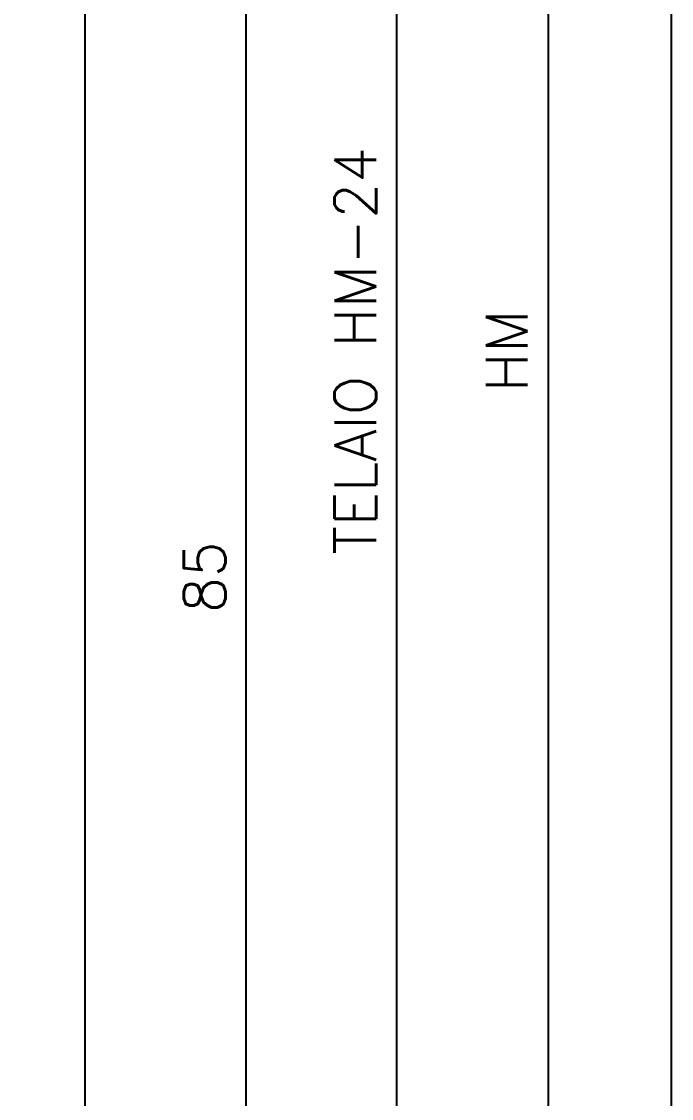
# Model space of a CAD drawing. Extents: x 0 to 4131, y -1600 to 527.
# Drawn here: x 638.8 to 670, y -1142.6 to -1090.9 of the extents above; entities that cross this region are included whole.
import ezdxf

# ---------------------------------------------------------------- set-up
doc = ezdxf.new("R2010")
doc.units = 0
doc.header["$LTSCALE"] = 7.5
doc.header["$MEASUREMENT"] = 0
doc.layers.get('0').update_dxf_attribs({"linetype": 'CONTINUOUS'})
doc.layers.get('DEFPOINTS').update_dxf_attribs({"linetype": 'CONTINUOUS'})
for name, color, linetype in [('FINE', 7, 'CONTINUOUS'), ('MARCHIO', 7, 'CONTINUOUS'), ('QUOTE', 254, 'CONTINUOUS')]:
    doc.layers.add(name, color=color, linetype=linetype)
doc.styles.get("Standard").update_dxf_attribs({"font": 'romans.shx'})
doc.dimstyles.new('FRECCIA_1-1', dxfattribs={"dimtxt": 2, "dimasz": 2.5, "dimexe": 1.5, "dimexo": 1.5, "dimgap": 1, "dimtad": 3, "dimdsep": 46, "dimtxsty": 'Standard', "dimcen": 0, "dimclrt": 2, "dimaunit": 1, "dimadec": 0, "dimazin": 0, "dimtfac": 0.7, "dimtmove": 0, "dimatfit": 3, "dimfxl": 1, "dimtolj": 2, "dimarcsym": 0})
doc.dimstyles.new('SCALA_1-1$0', dxfattribs={"dimtxt": 2, "dimasz": 1, "dimexe": 1.5, "dimexo": 1.5, "dimgap": 1, "dimtad": 3, "dimdsep": 46, "dimtxsty": 'Standard', "dimblk1": 'PUNTO', "dimblk2": 'PUNTO', "dimsah": 1, "dimcen": 0.09, "dimclrt": 2, "dimadec": 0, "dimazin": 0, "dimtfac": 0.7, "dimtmove": 0, "dimatfit": 3, "dimldrblk": 'PUNTO', "dimfxl": 1, "dimtolj": 2, "dimarcsym": 0})

# ---------------------------------------------------------------- blocks, each defined once
blk = doc.blocks.new('PUNTO')
blk.add_line((-1, 0), (1, 0))
at = {"const_width": 0.35}
blk.add_lwpolyline([(-0.1750000000000114, 0, 1), (0.1750000000000114, 0, 1)], format="xyb", close=True, dxfattribs=at)
blk = doc.blocks.new('*D489')
at = {"layer": 'DEFPOINTS', "color": 0, "transparency": 16777216}
for p in [(641.847068711562, -1075.016632784633), (649.580771647617, -1075.016632784633), (641.8470687115619, -1160.054636808116)]:
    blk.add_point(p, dxfattribs=at)
at = {"layer": 'QUOTE', "color": 0, "lineweight": -2, "transparency": 16777216}
for p, q in [((643.347068711562, -1075.016632784633), (651.080771647617, -1075.016632784633)), ((649.580771647617, -1159.054636808116), (649.580771647617, -1076.016632784633)), ((643.3470687115619, -1160.054636808116), (651.080771647617, -1160.054636808116))]:
    blk.add_line(p, q, dxfattribs=at)
for p, rotation in [((649.580771647617, -1075.016632784633), 90), ((649.580771647617, -1160.054636808116), 270)]:
    blk.add_blockref('PUNTO', p, dxfattribs=dict(at, rotation=rotation))
at = {"layer": 'QUOTE', "color": 2, "transparency": 16777216, "insert": (647.5807716476165, -1117.535634796374), "char_height": 2, "attachment_point": 5, "rotation": 90}
blk.add_mtext('\\A2;85', dxfattribs=at)
blk = doc.blocks.new('*D497')
at = {"layer": 'DEFPOINTS', "color": 0, "transparency": 16777216}
for p in [(645.1345676514773, -1043.775181573203), (664.0891889623015, -1043.775181573203), (643.3470687115619, -1172.090153354739)]:
    blk.add_point(p, dxfattribs=at)
at = {"layer": 'QUOTE', "color": 0, "lineweight": -2, "transparency": 16777216}
for p, q in [((664.0891889623015, -1169.590153354739), (664.0891889623015, -1043.775181573203)), ((644.8470687115619, -1172.090153354739), (665.5891889623015, -1172.090153354739))]:
    blk.add_line(p, q, dxfattribs=at)
at = {"layer": 'QUOTE', "color": 0, "transparency": 16777216}
blk.add_solid([(663.6725222956348, -1169.590153354739), (664.5058556289681, -1169.590153354739), (664.0891889623015, -1172.090153354739)], dxfattribs=at)
at = {"layer": 'QUOTE', "color": 2, "transparency": 16777216, "insert": (662.089188962301, -1106.682667463971), "char_height": 2, "attachment_point": 5, "rotation": 90}
blk.add_mtext('\\A2;HM', dxfattribs=at)
blk = doc.blocks.new('_None')
blk = doc.blocks.new('*D498')
at = {"layer": 'DEFPOINTS', "color": 0, "transparency": 16777216}
for p in [(645.1345676514773, -1043.775181573203), (656.8144745836721, -1043.775181573203), (643.3470687115619, -1172.090153354739)]:
    blk.add_point(p, dxfattribs=at)
at = {"layer": 'QUOTE', "color": 0, "lineweight": -2, "transparency": 16777216}
for p, q in [((656.8144745836721, -1169.590153354739), (656.8144745836721, -1043.775181573203)), ((644.8470687115619, -1172.090153354739), (658.3144745836721, -1172.090153354739))]:
    blk.add_line(p, q, dxfattribs=at)
at = {"layer": 'QUOTE', "color": 0, "transparency": 16777216}
blk.add_solid([(656.3978079170055, -1169.590153354739), (657.2311412503387, -1169.590153354739), (656.8144745836721, -1172.090153354739)], dxfattribs=at)
at = {"layer": 'QUOTE', "color": 2, "transparency": 16777216, "insert": (654.8144745836717, -1106.682667463971), "char_height": 2, "attachment_point": 5, "rotation": 90}
blk.add_mtext('\\A2;TELAIO HM-24', dxfattribs=at)

msp = doc.modelspace()

# ---------------------------------------------------------------- linework, layer by layer
at = {"layer": 'FINE'}
msp.add_line((641.8470687115616, -1247.565976350448), (641.8470687115619, -1043.775181573202), dxfattribs=at)
at = {"layer": 'MARCHIO'}
msp.add_lwpolyline([(459.9999999999998, -1280), (669.9999999999998, -1280), (669.9999999999998, -983), (459.9999999999998, -983)], close=True, dxfattribs=at)

# ---------------------------------------------------------------- dimensions: what is measured, and where the dimension line sits
at = {"layer": 'QUOTE'}
for base, text, picture, middle in [((664.0891889623015, -1043.775181573203), 'HM', '*D497', (662.089188962301, -1106.682667463971)), ((656.8144745836721, -1043.775181573203), 'TELAIO HM-24', '*D498', (654.8144745836717, -1106.682667463971))]:
    dim = msp.add_linear_dim(base=base, p1=(643.3470687115616, -1172.090153354739), p2=(645.134567651477, -1043.775181573202), angle=90, text=text, dimstyle='FRECCIA_1-1', override={"dimblk2": 'None', "dimsah": 1, "dimse2": 1}, dxfattribs=at)
    dim.commit()
    dim.dimension.update_dxf_attribs({"geometry": picture, "text_midpoint": middle})
dim = msp.add_linear_dim(base=(649.580771647617, -1075.016632784633), p1=(641.8470687115616, -1160.054636808115), p2=(641.8470687115617, -1075.016632784632), angle=90, dimstyle='SCALA_1-1$0', override={"dimdec": 1}, dxfattribs=at)
dim.commit()
dim.dimension.update_dxf_attribs({"geometry": '*D489', "text_midpoint": (647.5807716476165, -1117.535634796374)})

doc.saveas('drawing.dxf')
